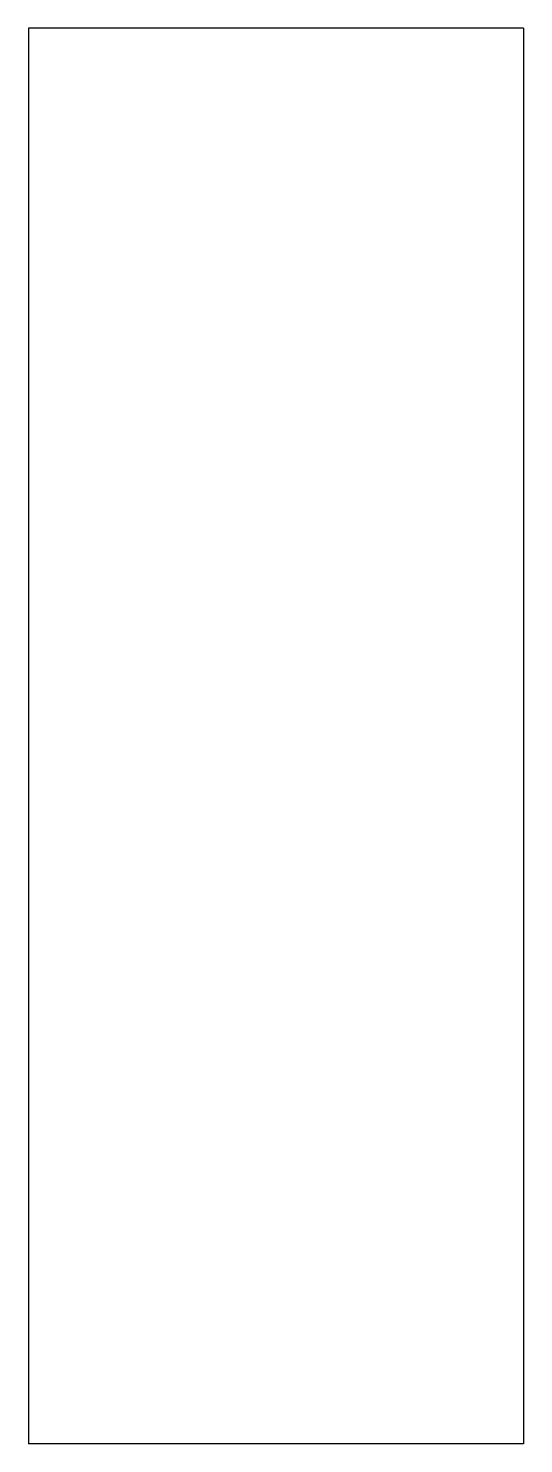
# Model space of a CAD drawing. Header units: millimetres. Extents: x -212 to 18, y 0 to 658.
import ezdxf

# ---------------------------------------------------------------- set-up
doc = ezdxf.new("R2010")
doc.units = ezdxf.units.MM

msp = doc.modelspace()

# ---------------------------------------------------------------- linework, layer by layer
at = {"color": 7, "linetype": 'Continuous', "lineweight": 25}
for p, q in [((-212, 658), (-212, 0)), ((18, 658), (-212, 658)), ((18, 658), (18, 0)), ((18, 0), (-212, 0))]:
    msp.add_line(p, q, dxfattribs=at)

doc.saveas('drawing.dxf')
